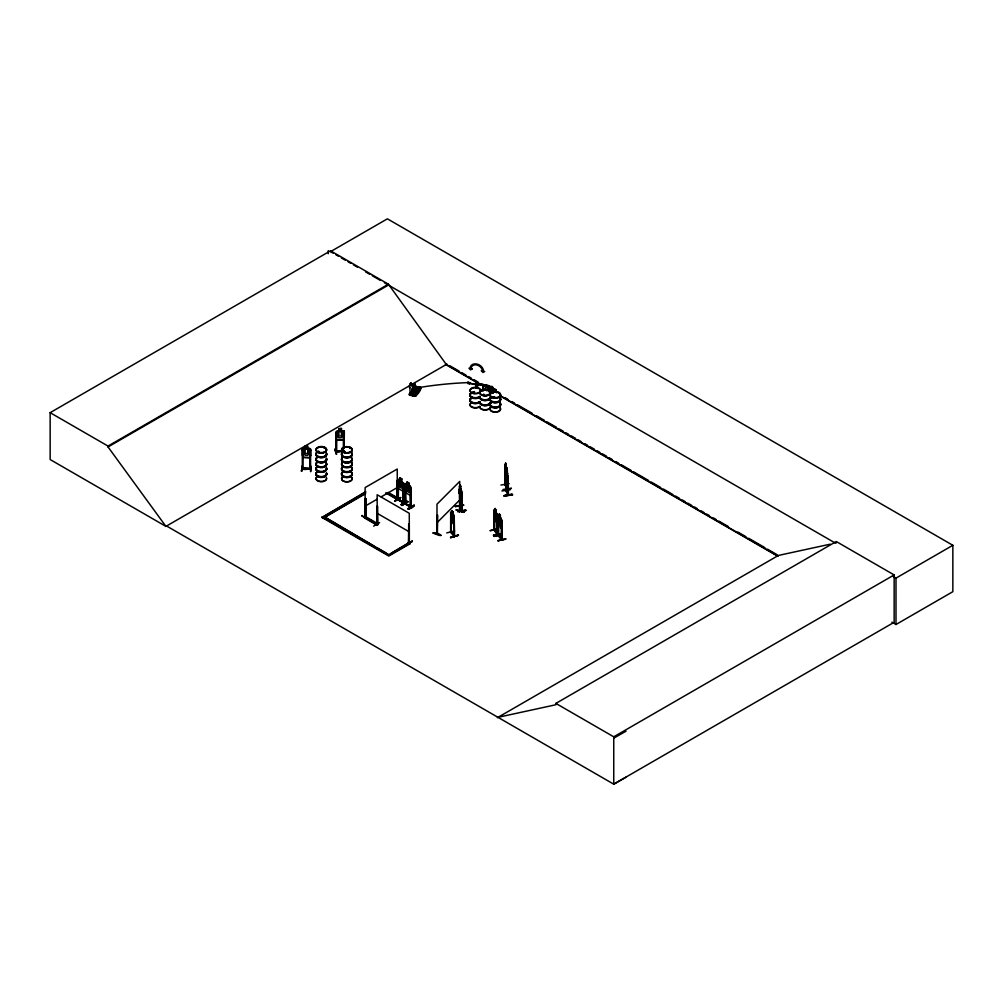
<?xml version="1.0" encoding="UTF-8"?>
<svg xmlns="http://www.w3.org/2000/svg" width="1003" height="1003" viewBox="0 0 1003 1003"><rect width="100%" height="100%" fill="white"/><g stroke="black" fill="none" stroke-linecap="round" stroke-linejoin="round"><path stroke-width="1.5" d="M451.363 531.828L450.623 531.49L451.062 531.966M454.284 516.62L453.883 536.154L454.221 517.51L454.585 536.517L450.961 531.44M498.09 535.552L501.726 539.94L501.676 519.98L499.318 513.987L500.522 515.454M498.065 521.811L498.027 515.655L498.09 535.602L498.478 534.825M501.35 539.501L501.625 538.699M468.188 382.544L468.012 381.842L467.925 383.572M476.249 384.889L469.554 383.209L476.375 384.475M476.488 388.211C477.365 389.427 477.578 382.97 476.137 383.008L489.276 385.829L489.176 386.619L476.011 383.936M411.995 384.049L411.957 385.791A1.893 1.454 32.8 0 1 412.321 388.299L411.957 394.192L412.358 388.236A1.893 1.454 32.8 0 0 411.995 385.729L411.97 383.848M415.28 394.906L415.693 388.951A1.893 1.454 32.8 0 0 415.33 386.443L415.066 384.162M476.024 383.334L476.036 387.998M437.371 533.395L436.944 534.047L436.995 504.17L459.713 481.44L459.713 511.731L459.374 486.254M303.006 450.222L302.229 450.36L303.006 450.222L303.019 468.727M302.354 466.27L301.401 471.272L302.354 466.019M305.15 448.391L305.062 445.984L307.858 446.084L307.758 448.491L309.15 449.306L309.15 453.569L307.758 455.337L305.15 455.249L303.759 453.369L303.759 449.106L305.062 448.266M309.664 448.429L310.642 449.319L310.642 455.4L309.689 457.694L303.132 457.456L302.279 455.099L302.367 449.005L303.157 448.191L309.664 448.429L310.642 449.269L310.529 469.241M309.802 450.46L310.566 450.497L309.802 450.46L309.789 469.191C313.174 467.222 304.711 471.021 302.179 468.714M310.642 455.462L309.614 457.619L303.207 457.33M310.855 471.598L310.98 466.332M310.454 471.535L310.917 466.295M497.175 534.511L497.2 515.442L497.526 534.449L494.341 529.91M496.874 533.446L497.501 533.671M477.328 386.431L476.3 386.28L476.375 385.378L476.174 386.669L477.39 386.343L476.438 386.243M507.982 481.352L507.769 483.158L508.082 481.34M461.355 498.779L461.581 496.986M461.518 495.194C461.305 490.768 458.471 484.725 459.211 493.652M459.299 490.592L459.537 488.787M410.177 393.803L409.851 387.697A1.893 1.454 32.8 0 1 410.177 385.403L410.252 383.485M410.515 393.853L411.192 393.276M413.813 394.467C415.33 392.674 413.073 396.812 414.452 394.329L413.637 394.154M414.252 393.903L414.139 394.706M476.149 383.735L476.149 383.083M433.133 533.107C436.932 531.088 448.466 539.551 433.158 533.044M440.743 535.276L433.346 532.806L440.781 535.301M497.2 520.645L496.761 522.488L494.366 518.927L494.015 510.113L495.143 510.778M318.127 451.576L319.205 451.826L318.615 451.087M323.982 448.09L324.659 447.927M343.264 451.889L344.267 451.262M343.302 451.689L344.067 451.2M344.643 451.538L343.916 451.375M343.527 452.002L344.831 451.689M349.809 448.404L350.473 448.341L349.683 448.14M454.284 522.701L453.832 524.556L451.024 521.096L450.623 512.295L453.883 515.366M501.199 527.804L501.726 526.124L501.224 527.917L498.428 524.456M490.216 530.863L498.102 528.619L490.216 530.474M362.07 515.755L368.151 518.89M368.139 519.215L361.795 515.968L362.121 515.404M454.597 530.951L446.736 532.906M502.027 534.022L494.128 536.279L501.839 534.135M502.001 534.298L494.291 536.417M459.913 498.14L460.289 496.911C460.916 507.179 461.33 490.304 460.277 495.871L459.65 492.573M459.662 497.475L459.8 493.727M459.349 506.114L461.932 510.126L459.763 505.487M505.901 490.58L508.095 495.219L507.38 472.914M507.368 488.423L506.803 488.724L507.167 487.997M506.803 488.724L506.879 480.989M507.355 470.645L506.565 469.078L506.678 471.485L505.863 470.708L506.064 490.981L506.314 489.84M507.43 489.038L507.393 488.411M507.819 494.128L508.045 494.492M506.239 489.815L508.421 495.156L508.17 476.149L507.857 494.805M397.702 485.916L398.304 488.549L402.955 491.219L403.57 489.288M402.943 491.232L403.707 489.301M410.227 495.432L410.992 493.514L410.302 495.394L405.588 492.761L405.049 490.091L405.663 492.711M469.517 382.557L469.429 384.299L469.517 382.557A391.295 331.241 -37.3 0 0 415.643 388.111M417.298 390.932L416.609 390.568L417.599 390.982M473.303 393.226C474.958 394.229 474.569 391.258 473.19 393.113M473.755 393.201L473.692 392.537M476.651 388.023L477.303 388.462M484.223 395.383L483.998 394.543L482.919 394.843M486.969 390.531L486.53 390.092M494.629 397.288L493.426 396.875M496.472 392.825L496.661 392.486M343.289 439.703L344.192 437.358M410.766 393.991L410.992 393.201L411.13 394.969L410.816 393.189M410.791 393.84L410.628 393.753M394.706 501.249L400.699 497.751M334.689 449.507L336.544 454.334L335.152 449.093M336.481 454.234L335.09 449.131M377.655 524.143L376.865 523.967L377.416 524.343M377.68 506.314L377.492 525.033L376.852 524.669L377.141 506.001L377.742 524.908L377.78 523.691L365.719 516.733L364.553 517.987L376.601 524.945L377.78 524.268M397.05 498.629L398.241 500.046M397.639 499.682L397.702 479.798L398.404 479.309L403.707 483.17L403.72 503.117L403.444 501.964L397.965 499.569L397.84 479.823M403.03 502.754L403.933 502.967L403.319 484.085L403.106 502.842L403.319 490.279M410.265 486.229L405.688 483.509L404.986 483.998L404.924 503.895L411.004 507.317L410.992 487.383L410.29 486.167L410.891 507.28M405.801 503.381L405.187 503.055M405.124 484.035L405.3 503.794L411.142 507.154L410.716 506.176M408.472 542.284L409.349 542.447L388.788 554.672M365.694 491.658L322.001 517.473L388.788 556.026L410.051 543.751L408.873 542.498L409.124 543.275L408.722 524.243L408.447 542.911L409.349 543.124L409.274 513.285L377.141 494.73L377.266 524.556M301.803 471.222L301.978 466.307M413.537 384.262L414.665 383.886M459.976 492.799L459.336 493.1L459.976 492.799L460.038 511.38L459.261 511.668L459.763 511.229M365.456 516.858L365.719 516.395M365.117 517.423L365.945 517.222L364.553 517.987M341.985 450.748C338.713 452.629 334.588 449.708 336.695 451.927L336.72 433.346L335.905 433.258L335.867 451.989L342.036 451.4M335.817 451.814L341.985 451.225M476.036 383.948L489.176 386.619M476.249 385.24L476.337 384.049L478.318 384.462L478.23 385.654L476.337 385.114M476.174 386.669L477.39 386.142L476.901 386.819M477.19 385.691L476.3 385.503M489.276 385.829L476.036 383.171M410.214 383.673L410.666 383.096M410.177 385.403L410.214 385.34A1.893 1.454 32.8 0 0 409.851 387.697L409.851 387.697M415.505 389.49C416.258 386.343 419.141 387.158 414.753 386.268C422.627 385.002 410.917 400.297 409.387 393.941C410.49 391.145 410.315 397.201 410.352 393.364L411.13 393.615M415.33 384.763L414.628 383.948M413.838 387.672L409.763 395.032M413.976 387.622L409.186 394.906L409.876 394.956M410.29 393.79L413.424 389.039M411.406 392.574L415.48 386.769M411.581 392.712L415.267 386.619M411.631 392.725L413.938 389.139M413.625 391.784L411.907 395.483M411.706 395.445L414.038 391.872M417.561 387.221L411.857 395.47L417.411 386.832M413.06 395.759L418.075 386.982C426.451 385.867 412.835 399.833 415.38 395.232M412.86 395.696L418.075 386.982M413.424 395.821L418.59 387.258L412.91 395.709L412.709 394.655L415.167 395.834L415.167 395.182M413.198 395.671L418.59 387.258M420.219 387.597C403.068 413.575 432.218 369.894 415.518 396.26M415.004 396.147L420.746 387.71L418.101 387.233M415.179 396.185L420.733 387.547M495.933 391.947L495.958 389.615L493.3 389.101L492.41 386.569L482.731 385.34L485.389 385.139M493.3 391.383L493.3 392.938M495.958 389.615L487.458 386.782L485.352 387.471L485.352 389.603M344.192 451.25L343.578 451.851M505.587 472.313L505.65 463.035L505.675 465.455L504.86 464.677L504.86 484.549L506.289 487.433M461.493 501.237L460.051 498.992M454.284 536.542L450.623 532.204L450.711 512.27M453.933 536.154L454.597 535.715L451.325 532.079M496.924 533.383L497.175 534.461M497.488 533.734L496.861 534.035M413.349 389.64L413.763 389.49M486.442 390.129L486.442 390.393M483.484 394.518L484.035 394.518M493.225 391.295L492.348 392.248L488.674 391.458M493.426 397.113L494.379 397.075M338.763 428.67L338.876 431.077L337.497 431.967L337.497 436.23L338.876 437.922L341.446 437.672L342.825 435.716L342.825 431.453L341.446 430.826L341.521 428.406L338.763 428.67L338.776 431.002L336.018 432.08L336.055 451.989M336.118 432.105L336.895 431.19M437.371 515.066L437.258 534.135L437.634 515.141M463.812 512.22L456.403 509.787M437.672 533.17L437.283 533.408M459.336 511.655L459.675 510.602M436.995 522.726L459.713 499.995M413.813 383.898L413.549 386.055A1.893 1.454 32.8 0 0 413.186 388.412L413.512 394.518L415.33 394.843M498.065 515.73L499.356 516.395L498.667 516.457L498.453 535.991L498.353 516.921M302.154 468.062L302.216 468.965L310.554 469.216M309.714 468.338L302.329 468.05M365.142 517.36L365.117 487.583L397.251 469.028L397.313 498.83L396.649 499.218L397.464 498.98L397.251 480.312L396.749 499.13M303.194 448.328L302.367 449.068L302.304 468.94M459.349 506.227L461.606 510.866L461.581 490.893L459.524 485.954M459.763 506.164L461.869 510.765L461.869 492.21M504.898 483.872L505.01 484.888M508.358 495.131L507.969 494.466M365.869 517.297L365.869 498.667L365.117 498.867L365.869 498.667M411.531 395.207L417.11 387.108M411.844 395.458L412.045 394.518L409.588 394.63L409.387 393.941M412.496 395.608L415.581 396.26M437.333 534.06L437.245 515.529M477.002 386.769L476.174 386.468M416.797 390.28L417.135 390.932M474.557 393.101L473.491 392.9M483.007 395.119L483.772 394.543M483.371 394.793L484.023 395.345M302.304 468.263L310.529 468.564M397.012 499.281L397.464 480.424M398.266 481.453L397.715 481.139L398.329 500.046L398.467 481.327M403.858 484.399L403.106 484.211M405.551 485.653L404.999 485.339L405.613 504.246L404.936 503.18L405.5 503.531M394.718 496.961L400.448 500.234M410.39 488.411L411.142 488.599L410.39 488.411L410.39 507.042L410.591 494.479M394.768 501.35L400.749 497.463L394.768 500.961M406.829 500.923L400.824 504.81L406.854 500.973M402.04 505.55L408.033 501.663L402.04 505.161M373.643 526.136L379.623 522.638M410.641 506.164L405.613 503.757L411.217 506.49M414.101 505.123C414.64 508.546 399.808 511.693 414.139 505.173M408.108 509.01L414.176 505.512L408.447 509.185M408.459 542.41L409.237 542.385M412.246 541.081L406.24 544.968L412.271 541.131M406.278 544.892L412.271 541.394L406.579 545.143M166.648 526.036L165.996 526.425L50.15 459.537L50.15 412.672L330.539 250.788L388.424 284.2L446.31 364.49L482.832 385.578M330.539 250.788L330.539 251.653L387.396 218.83L952.85 545.293L952.85 591.682L895.992 624.505L891.93 622.148M50.15 412.672L108.036 446.084L388.424 284.2M626.022 777.175L613.748 784.17L166.573 525.998L165.909 526.374L108.036 446.949L388.424 285.065M165.909 526.374L446.962 364.114M322.001 517.473L349.809 501.412M352.454 499.883L365.694 492.235M365.543 493.1L323.167 518.15M324.496 517.385L365.543 493.677M399.746 477.804L401.727 478.945L399.746 477.804L398.755 484.687L399.746 487.082L401.601 488.148L402.579 486.894L401.727 478.945M365.117 506.139L377.166 499.181M381.178 496.861L397.251 487.583M398.316 488.549L397.84 485.903M406.967 484.324L406.967 482.042L409.011 483.145L409.863 491.106L408.873 492.36L407.03 491.294L406.039 488.9L406.039 484.637L407.03 484.436L407.03 482.004L409.011 483.145M387.008 493.087L396.373 498.491L397.552 497.814L388.174 492.41M385.666 492.887L396.373 499.068L397.552 498.403L388.174 492.987M364.553 517.41L376.601 524.368L377.78 523.691M391.471 553.129L408.873 543.074L410.051 543.751M322.001 516.884L388.788 555.449L410.051 543.175M497.338 717.722L778.391 555.449L830.171 544.19M497.989 717.333L555.875 704.745L555.875 703.404L836.264 541.52L894.149 574.932L894.149 622.286L613.748 784.17L613.748 736.816L894.149 574.932M836.264 542.861L835.612 543.25L384.387 282.733M893.309 576.562L895.992 578.117L952.85 545.293M613.748 738.17L626.022 731.174M461.894 510.753L461.932 510.025M474.143 392.963L473.165 392.75A5.316 3.072 0 0 1 474.432 392.449M493.827 397.677L494.73 397.251M451.826 510.652L453.118 512.094L453.594 515.918L452.992 521.272L451.275 517.36L451.914 510.64L451.952 513.047M453.03 512.119L451.877 510.778M450.961 513.561L451.062 532.643L451.287 521.698M454.234 516.658L453.895 515.316L454.196 522.726M498.491 515.279L501.638 520.018L501.638 539.927M500.522 517.736L500.397 524.632L498.667 520.72M501.312 539.564L501.613 520.87L502.014 539.852L498.303 535.251M450.635 537.257C474.369 530.386 434.65 542.636 458.296 535.101M498.403 524.494L498.115 521.748L498.403 524.494L501.224 527.917M498.002 540.579L505.901 539.1L498.027 540.642M505.738 538.824L498.027 540.905M486.367 389.866L488.825 389.202L486.279 386.682L489.389 388.863L492.398 388.061L489.991 389.49L492.398 391.885L489.401 389.803L486.819 390.706M494.329 511.392L494.379 530.474L494.103 510.088M494.629 529.622L494.379 529.797M494.341 530.424L495.143 508.496L496.585 513.824L496.059 519.165L494.567 515.191M493.463 535.063L501.5 533.759L493.614 535.627M496.096 512.295L497.225 514.577L497.212 534.474L494.015 529.96L497.25 533.847M497.225 514.577L494.341 509.775M494.015 516.232L494.441 518.902L496.849 522.35M403.256 501.926L403.407 501.989M460.126 486.994L460.126 484.712L461.129 490.128L460.753 499.682L460.051 498.24M460.866 486.267L460.038 484.725M461.518 490.931L461.48 510.778M461.204 492.46L461.43 495.206M459.938 501.312C461.907 505.888 461.054 489.589 460.064 487.897L459.55 511.793M455.349 506.64L463.574 505.311M457.644 511.104L465.981 510.452L457.656 511.166M457.769 511.718L465.981 510.439M506.289 466.896L507.267 477.967L506.59 472.25L507.267 473.704M506.753 467.899L507.104 469.241M504.848 470.708L506.289 475.898M507.079 470.595L506.653 469.065M507.756 473.93L506.076 470.407M500.923 485.063L509.135 483.659M505.123 484.925L507.104 488.524M503.142 489.464L511.38 488.21M511.38 488.511L503.255 490.053M501.889 490.969L510.151 489.815M512.483 494.83C501.701 495.67 500.372 496.485 512.37 494.191C486.944 498.579 529.584 492.285 504.246 496.084M410.628 383.159L411.343 383.171M400.51 500.522L395.646 497.726M338.876 428.795L341.446 428.544M341.434 430.776L344.292 431.277L344.292 437.421L343.352 439.778L336.87 440.392L336.018 438.211M336.945 431.252L343.289 430.651L344.205 431.328M343.377 449.545L343.377 432.544L344.142 432.469M336.92 440.254L343.264 439.653M342.036 450.911L336.632 451.049M303.019 468.978L302.906 468.288M397.928 499.569L403.87 502.929M403.62 502.403L395.37 497.714M403.62 503.08L397.715 499.695M493.764 396.737L494.542 396.9L493.965 396.649M498.315 534.749L498.729 535.928M459.687 487.119L460.126 484.712M365.33 516.858L365.305 517.586L365.33 498.98M344.192 451.488L343.502 451.626M410.841 383.133L411.92 383.911M483.747 394.455L484.512 394.931M505.186 484.399L505.211 483.772M506.176 490.429L508.145 494.166M454.321 535.903L453.883 535.439L454.246 536.53M480.512 390.18L483.433 390.794M493.25 391.245L495.871 391.809M489.539 392.787L492.373 393.339L489.564 392.863M414.201 387.108L416.872 387.685M344.217 451.375L344.856 451.638M508.032 494.529L508.17 476.149M493.576 397.251L493.137 397.088M463.825 512.257L456.189 510.051M456.227 509.95L463.649 512.383M401.739 505.324L407.995 501.676M330.539 251.653L333.234 253.207M335.93 254.762L338.625 256.317M341.308 257.871L345.345 260.203M348.041 261.758L350.737 263.313M353.432 264.867L357.469 267.199M365.543 271.863L369.58 274.195M372.276 275.75L380.35 280.401M449.67 365.669L459.136 371.135M461.844 372.702L465.906 375.047M468.602 376.601L471.31 378.169M474.018 379.723L478.08 382.068M505.136 397.689L507.831 399.257M511.894 401.601L514.602 403.156M517.31 404.723L532.192 413.311M536.241 415.656L544.366 420.345M547.061 421.899L556.54 427.366M559.235 428.933L563.297 431.277M566.005 432.832L568.714 434.399M571.422 435.966L575.471 438.298M578.179 439.866L580.887 441.433M584.937 443.765L587.645 445.332M590.353 446.899L594.415 449.244M597.124 450.798L599.819 452.366M602.527 453.92L606.589 456.265M609.297 457.832L611.993 459.387M616.055 461.731L618.763 463.298M621.471 464.853L630.937 470.319M633.645 471.886L648.527 480.475M651.223 482.042L660.701 487.508M663.397 489.063L672.875 494.542M675.571 496.096L679.633 498.441M682.341 500.008L685.049 501.563M687.757 503.13L691.807 505.474M694.515 507.029L697.223 508.596M701.273 510.941L703.981 512.495M706.689 514.063L709.397 515.617M713.459 517.962L716.155 519.529M718.863 521.084L728.328 526.562M737.807 532.029L745.919 536.705M748.627 538.272L764.863 547.638M767.558 549.205L777.037 554.672M500.409 395.734L777.726 555.838M445.42 364.365L480.713 384.738M499.707 395.709L777.927 556.339M403.632 485.377L397.702 481.954L403.62 485.389M377.141 513.285L409.274 531.841M373.755 521.949L365.719 517.31L365.656 498.554M373.893 546.071L324.345 516.884L389.954 555.349M376.564 547.625L385.942 553.029M555.875 703.404L613.748 736.816M376.927 524.707L376.865 523.967M501.738 538.774L498.729 535.439M506.051 490.906L506.628 468.464L505.562 463.047M499.469 514.765L500.196 516.395L499.469 515.529M452.077 511.405L452.792 513.034L452.077 512.169M450.686 532.242L451.337 532.455M495.056 508.508L496.059 510.038M495.269 509.273L495.896 510.928L495.269 510.025M493.99 512.27L497.137 516.758M450.66 537.621L458.321 535.426M460.051 493.977L460.753 495.419L459.687 491.382M460.628 501.324L460.176 500.397L460.753 502.729M460.176 485.49L460.628 487.195L460.176 486.254M460.114 496.297L461.267 498.792M505.713 463.825L506.139 465.517L505.713 464.577M505.073 464.276L506.753 467.962M504.923 465.931L505.136 484.976M506.703 469.855L507.142 470.783M506.703 470.608L507.142 471.548M506.176 479.447L507.831 483.032M506.076 479.459L507.857 483.145M501.362 533.533L493.489 535.439M465.881 510.163L457.656 511.43M344.28 431.227L344.192 448.103M507.267 472.952L507.267 479.798L506.227 475.735M895.992 578.117L895.992 624.505M507.368 470.545L507.368 475.184M507.079 481.415L507.104 489.201M506.264 470.52L505.587 466.219L505.587 470.482M506.402 481.628L506.427 490.956M499.356 514.113L499.356 516.395L499.318 513.987M495.181 508.621L495.181 510.903M494.291 529.22L494.228 530.399M493.25 387.584L493.25 392.837M482.857 385.353L482.857 390.606M482.769 385.29L482.731 390.694M477.265 385.566L477.19 386.468M460.653 500.459L460.653 502.741M420.194 388.399L417.536 387.985M419.831 388.963L417.173 388.55M418.251 391.408L415.593 390.994M415.718 394.981L415.718 394.342L415.919 395.195L413.261 394.618L413.261 393.815L413.637 395.508M413.687 394.079L413.687 395.433M412.597 394.48L412.383 393.627L412.383 394.267M409.926 393.101L409.926 393.903M408.722 524.243L408.823 542.824M405.751 491.721L405.814 504.12M403.57 483.208L403.62 489.351M328.269 250.612L328.269 253.684M108.036 446.084L108.036 446.949M351.551 458.12A5.391 3.109 0 0 1 346.875 462.797A5.391 3.109 0 0 1 342.211 458.12M351.489 458.446A5.316 3.072 0 0 1 346.875 463.047A5.316 3.072 0 0 1 342.274 458.446M351.489 462.734A5.328 3.072 0 0 1 346.875 467.335A5.328 3.072 0 0 1 342.274 462.734M351.551 453.005A5.391 3.109 0 0 1 346.875 457.669A5.391 3.109 0 0 1 342.211 453.005M351.489 457.581A5.316 3.072 0 0 1 346.875 462.182A5.316 3.072 0 0 1 342.274 457.581M351.489 453.318A5.316 3.072 0 0 1 346.875 457.92A5.316 3.072 0 0 1 342.274 453.318M351.551 457.857A5.391 3.109 0 0 1 346.875 462.521A5.391 3.109 0 0 1 342.211 457.857M351.551 452.742A5.391 3.109 0 0 1 346.875 457.406A5.391 3.109 0 0 1 342.211 452.742M351.489 452.466A5.316 3.072 0 0 1 346.875 457.067A5.316 3.072 0 0 1 342.274 452.466M351.551 472.714A5.391 3.109 0 0 1 346.875 477.378A5.391 3.109 0 0 1 342.211 472.714M351.489 473.04A5.316 3.072 0 0 1 346.875 477.641A5.316 3.072 0 0 1 342.274 473.04M351.489 477.14A5.328 3.072 0 0 1 346.875 481.753A5.328 3.072 0 0 1 342.274 477.14M351.476 463.198A5.303 3.059 0 0 1 346.875 467.799A5.303 3.059 0 0 1 342.286 463.198M351.489 477.328A5.328 3.072 0 0 1 346.875 481.929A5.328 3.072 0 0 1 342.274 477.328M351.551 467.599A5.391 3.109 0 0 1 346.875 472.263A5.391 3.109 0 0 1 342.211 467.599M351.489 472.175A5.316 3.072 0 0 1 346.875 476.776A5.316 3.072 0 0 1 342.274 472.175M351.489 467.912A5.316 3.072 0 0 1 346.875 472.513A5.316 3.072 0 0 1 342.274 467.912M351.551 472.451A5.391 3.109 0 0 1 346.875 477.115A5.391 3.109 0 0 1 342.211 472.451M351.551 467.335A5.391 3.109 0 0 1 346.875 471.999A5.391 3.109 0 0 1 342.211 467.335M351.476 467.059A5.303 3.059 0 0 1 346.875 471.648A5.303 3.059 0 0 1 342.286 467.059M326.514 458.697A5.391 3.109 0 0 1 320.596 462.596A5.391 3.109 0 0 1 316.635 457.945M326.439 459.01A5.316 3.072 0 0 1 320.609 462.847A5.316 3.072 0 0 1 316.697 458.271M326.401 463.01A5.278 3.047 0 0 1 320.609 466.821A5.278 3.047 0 0 1 316.722 462.27M326.451 463.298A5.328 3.072 0 0 1 320.609 467.135A5.328 3.072 0 0 1 316.685 462.559M326.514 453.582A5.391 3.109 0 0 1 320.596 457.468A5.391 3.109 0 0 1 316.635 452.829M326.439 458.145A5.316 3.072 0 0 1 320.609 461.982A5.316 3.072 0 0 1 316.697 457.406M326.439 453.883A5.316 3.072 0 0 1 320.609 457.732A5.316 3.072 0 0 1 316.697 453.143M326.514 458.434A5.391 3.109 0 0 1 320.596 462.32A5.391 3.109 0 0 1 316.635 457.681M326.514 453.318A5.391 3.109 0 0 1 320.596 457.205A5.391 3.109 0 0 1 316.635 452.566M326.439 453.03A5.316 3.072 0 0 1 320.609 456.866A5.316 3.072 0 0 1 316.697 452.29M326.514 473.291A5.391 3.109 0 0 1 320.596 477.19A5.391 3.109 0 0 1 316.635 472.538M326.439 473.604A5.316 3.072 0 0 1 320.609 477.441A5.316 3.072 0 0 1 316.697 472.864M326.401 477.604A5.278 3.047 0 0 1 320.609 481.415A5.278 3.047 0 0 1 316.722 476.864M326.414 463.775A5.291 3.059 0 0 1 320.609 467.599A5.291 3.059 0 0 1 316.722 463.047M326.451 477.892A5.328 3.072 0 0 1 320.609 481.728A5.328 3.072 0 0 1 316.685 477.152M326.451 463.511A5.328 3.072 0 0 1 320.609 467.36A5.328 3.072 0 0 1 316.685 462.772M326.514 468.175A5.391 3.109 0 0 1 320.596 472.062A5.391 3.109 0 0 1 316.635 467.423M326.439 472.739A5.316 3.072 0 0 1 320.609 476.575A5.316 3.072 0 0 1 316.697 471.999M326.439 468.476A5.316 3.072 0 0 1 320.609 472.313A5.316 3.072 0 0 1 316.697 467.737M326.514 473.027A5.391 3.109 0 0 1 320.596 476.914A5.391 3.109 0 0 1 316.635 472.275M326.514 467.912A5.391 3.109 0 0 1 320.596 471.799A5.391 3.109 0 0 1 316.635 467.16M326.439 467.624A5.316 3.072 0 0 1 320.609 471.46A5.316 3.072 0 0 1 316.697 466.884M500.133 403.607A5.316 3.072 0 0 1 494.792 407.945A5.316 3.072 0 0 1 490.956 403.106M500.196 403.294A5.391 3.109 0 0 1 494.792 407.682A5.391 3.109 0 0 1 490.906 402.78M500.121 407.895A5.303 3.059 0 0 1 494.792 412.22A5.303 3.059 0 0 1 490.969 407.394M500.096 407.619A5.278 3.047 0 0 1 494.792 411.92A5.278 3.047 0 0 1 490.994 407.118M500.196 398.178A5.391 3.109 0 0 1 494.792 402.567A5.391 3.109 0 0 1 490.906 397.664M500.133 402.755A5.316 3.072 0 0 1 494.792 407.08A5.316 3.072 0 0 1 490.956 402.253M500.133 398.492A5.316 3.072 0 0 1 494.792 402.817A5.316 3.072 0 0 1 490.956 397.99M500.196 403.03A5.391 3.109 0 0 1 494.792 407.419A5.391 3.109 0 0 1 490.906 402.516M500.196 397.915A5.391 3.109 0 0 1 494.792 402.303A5.391 3.109 0 0 1 490.906 397.401M500.121 397.627A5.303 3.059 0 0 1 494.792 401.952A5.303 3.059 0 0 1 490.969 397.138M490.454 402.692A5.391 3.109 0 0 1 484.574 405.5A5.391 3.109 0 0 1 479.722 402.103A5.391 3.109 0 0 1 472.2 402.842A5.391 3.109 0 0 1 470.934 398.492M490.367 402.98A5.303 3.059 0 0 1 484.587 405.739A5.303 3.059 0 0 1 479.81 402.404M490.367 406.98A5.303 3.059 0 0 1 484.587 409.738A5.303 3.059 0 0 1 479.81 406.403M490.379 407.256A5.316 3.072 0 0 1 484.587 410.026A5.316 3.072 0 0 1 479.798 406.679A5.303 3.059 0 0 1 472.25 407.394A5.303 3.059 0 0 1 470.996 403.118M490.454 397.564A5.391 3.109 0 0 1 484.574 400.373A5.391 3.109 0 0 1 479.722 396.987A5.391 3.109 0 0 1 472.2 397.715A5.391 3.109 0 0 1 470.934 393.377M490.379 402.128A5.316 3.072 0 0 1 484.587 404.886A5.316 3.072 0 0 1 479.798 401.551A5.316 3.072 0 0 1 472.25 402.241A5.316 3.072 0 0 1 470.996 397.965M490.379 397.865A5.316 3.072 0 0 1 484.587 400.636A5.316 3.072 0 0 1 479.798 397.288A5.316 3.072 0 0 1 472.25 397.978A5.316 3.072 0 0 1 470.996 393.703M490.141 403.219A5.391 3.109 0 0 1 483.885 405.162A5.391 3.109 0 0 1 479.722 401.839A5.391 3.109 0 0 1 472.2 402.579A5.391 3.109 0 0 1 470.934 398.229M490.454 397.301A5.391 3.109 0 0 1 484.574 400.109A5.391 3.109 0 0 1 479.722 396.724A5.391 3.109 0 0 1 472.2 397.451A5.391 3.109 0 0 1 470.934 393.113M490.379 397A5.316 3.072 0 0 1 484.587 399.771A5.316 3.072 0 0 1 479.798 396.423M479.647 402.379A5.303 3.059 0 0 1 472.25 403.093A5.303 3.059 0 0 1 470.996 398.818M479.635 406.365A5.278 3.047 0 0 1 472.263 407.08A5.278 3.047 0 0 1 471.021 402.83M473.077 392.349A5.391 3.109 0 0 1 474.419 392.11M473.077 392.085A5.391 3.109 0 0 1 474.419 391.847M479.647 396.398A5.303 3.059 0 0 1 472.25 397.113A5.303 3.059 0 0 1 470.996 392.85M473.115 391.834A5.303 3.059 0 0 1 474.444 391.596M472.212 368.866L470.595 369.881L468.978 368.189L470.094 368.427A7.159 5.504 32.1 0 1 476.826 363.989A7.159 5.504 32.1 0 1 483.559 371.235L484.675 371.474L482.944 372.464L481.227 370.759L482.33 370.985A5.98 4.589 32.1 0 0 476.713 364.929A5.98 4.589 32.1 0 0 471.097 368.64L472.212 368.866M463.599 505.061L455.262 506.465L463.574 505.061M505.926 476.726L506.064 479.497L505.926 476.726M340.982 428.971L339.327 429.121L339.327 429.886L340.982 429.723L340.982 428.971M341.446 431.591L338.876 431.829L338.876 436.092L341.446 435.854L341.446 431.591M307.294 446.573L305.614 446.511L305.614 447.275L307.294 447.325L307.294 446.573M307.758 449.256L305.15 449.156L305.15 453.419L307.758 453.506L307.758 449.256M492.348 388.976L487.458 387.923L487.458 390.054L492.348 391.107L492.348 388.976M495.407 390.017L494.529 389.828L494.529 391.195L495.407 391.383L495.407 390.017M419.292 389.803L416.621 389.239L419.292 389.803M415.468 389.841L412.81 389.277L415.468 389.841M418.803 390.556L416.132 389.991L418.803 390.556M401.263 479.208L400.084 478.531L401.263 479.973L401.263 479.208M408.547 483.421L407.356 482.731L408.547 484.173L408.547 483.421M401.601 482.067L399.746 481.001L399.746 485.264L401.601 486.33L401.601 482.067M408.873 486.267L407.03 485.201L407.03 489.464L408.873 490.53L408.873 486.267M410.917 489.577L404.986 486.154L410.904 489.589M500.397 518.538L499.268 517.184L499.268 521.447L500.397 522.801L500.397 518.538M452.992 515.191L451.877 513.824L451.877 518.087L452.992 519.441L452.992 515.191M496.059 513.085L495.093 511.68L495.093 515.943L496.059 517.347L496.059 513.085M460.753 493.601L460.051 492.147L460.753 493.614M344.217 452.353A5.316 3.072 0 0 0 352.191 449.695A5.316 3.072 0 0 0 344.217 447.037A5.316 3.072 0 0 0 344.217 452.353M346.875 467.022A5.278 3.047 0 0 0 351.451 462.446A5.328 3.072 0 0 1 346.875 467.16A5.328 3.072 0 0 1 342.274 462.546A5.278 3.047 0 0 0 346.875 467.022M344.23 452.792A5.291 3.059 0 0 0 352.178 450.146A5.291 3.059 0 0 0 344.23 447.501A5.291 3.059 0 0 0 344.23 452.792M344.217 452.378A5.316 3.072 0 0 0 352.191 449.72A5.316 3.072 0 0 0 344.217 447.062A5.316 3.072 0 0 0 344.217 452.378M318.653 452.177A5.291 3.059 0 0 0 326.602 449.532A5.291 3.059 0 0 0 318.653 446.887A5.291 3.059 0 0 0 318.653 452.177M318.653 452.604A5.291 3.059 0 0 0 326.602 449.958A5.291 3.059 0 0 0 318.653 447.313A5.291 3.059 0 0 0 318.653 452.604A5.291 3.059 0 0 0 326.602 449.971A5.291 3.059 0 0 0 318.653 447.325A5.291 3.059 0 0 0 318.653 452.629M492.222 397.1A5.303 3.059 0 0 0 500.572 394.894A5.303 3.059 0 0 0 493.087 391.822A5.303 3.059 0 0 0 492.222 397.1M492.222 397.552A5.303 3.059 0 0 0 500.572 395.345A5.303 3.059 0 0 0 493.087 392.261A5.303 3.059 0 0 0 492.222 397.552A5.291 3.059 0 0 0 500.56 395.345A5.291 3.059 0 0 0 493.087 392.286A5.291 3.059 0 0 0 492.222 397.552M482.004 394.919A5.316 3.072 0 0 0 490.379 392.7A5.316 3.072 0 0 0 482.869 389.628A5.316 3.072 0 0 0 482.004 394.919M482.017 395.358A5.303 3.059 0 0 0 490.367 393.151A5.303 3.059 0 0 0 482.882 390.079A5.303 3.059 0 0 0 482.017 395.358M482.004 395.107A5.328 3.072 0 0 0 490.392 392.9A5.328 3.072 0 0 0 482.869 389.816A5.328 3.072 0 0 0 482.004 395.107M472.25 392.812A5.303 3.059 0 0 0 480.6 390.606A5.303 3.059 0 0 0 473.115 387.534A5.303 3.059 0 0 0 472.25 392.812M472.25 393.264A5.303 3.059 0 0 0 480.6 391.057A5.303 3.059 0 0 0 473.115 387.973A5.303 3.059 0 0 0 472.25 393.264"/></g></svg>
